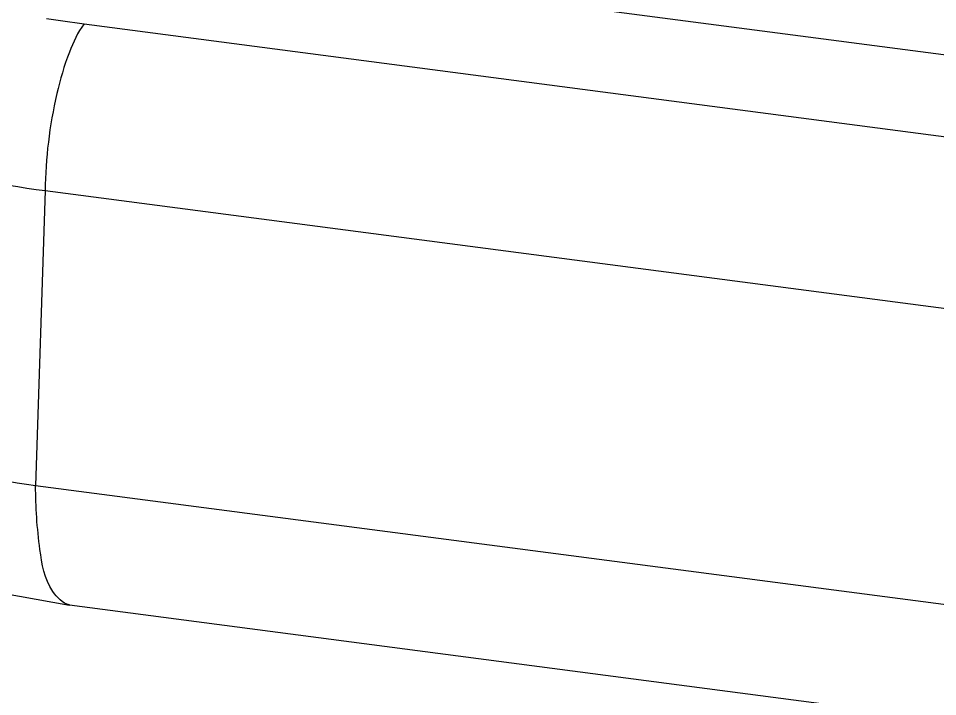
# Model space of a CAD drawing. Header units: millimetres. Extents: x 1893 to 2294, y -410 to -132.
# Drawn here: x 1973.65 to 1979.32, y -374.32 to -370.14 of the extents above; entities that cross this region are included whole.
import ezdxf

# ---------------------------------------------------------------- set-up
doc = ezdxf.new("R2010")
doc.units = ezdxf.units.MM
doc.layers.add('from', color=7, linetype='Continuous', lineweight=13)
doc.styles.get("Standard").update_dxf_attribs({"font": 'txt', "bigfont": 'gbcbig.shx'})
doc.dimstyles.new('ISO', dxfattribs={"dimscale": 0.6, "dimtxt": 2.5, "dimasz": 2.5, "dimexe": 1.25, "dimexo": 0.625, "dimtad": 0, "dimdsep": 46, "dimtxsty": 'Standard', "dimblk": 'OPEN', "dimcen": 0, "dimclrd": 4, "dimclre": 4, "dimadec": 0, "dimazin": 0, "dimtfac": 1, "dimtofl": 0, "dimtmove": 0, "dimatfit": 3, "dimfxl": 1, "dimarcsym": 0})

# ---------------------------------------------------------------- blocks, each defined once
blk = doc.blocks.new('_Open')
at = {"color": 0, "linetype": 'ByBlock', "lineweight": -2}
for p, q in [((-1, 0.1667), (0, 0)), ((-1, -0.1667), (0, 0)), ((0, 0), (-1, 0))]:
    blk.add_line(p, q, dxfattribs=at)

msp = doc.modelspace()

# ---------------------------------------------------------------- linework, layer by layer
at = {"color": 7, "linetype": 'Continuous'}
for p, q in [((2076.5698, -383.0868), (1974.4244, -369.7148)), ((1974.0571, -370.17), (2076.2446, -383.5474)), ((1973.817, -371.1978), (1973.7579, -373.0176)), ((1973.817, -371.1978), (2076.0044, -384.5753)), ((2076.0446, -386.408), (1973.7579, -373.0176)), ((2076.2529, -387.145), (1973.9662, -373.7546))]:
    msp.add_line(p, q, dxfattribs=at)
msp.add_lwpolyline([(1970.6946, -371.2305), (1970.7003, -371.4441), (1970.8471, -372.0147), (1971.1856, -372.5423), (1971.7038, -372.9929), (1972.3925, -373.3556), (1973.2442, -373.6241), (1973.9665, -373.7546)], dxfattribs=at)
msp.add_arc((1975.0215, -362.7976), 7.4351, 260.73492, 262.54731, dxfattribs=at)
for points, start_tangent, end_tangent in [([(1970.7546, -369.4165), (1970.7965, -369.698), (1971.0428, -370.0966), (1971.495, -370.4629), (1972.1306, -370.7785), (1972.9177, -371.0277), (1973.817, -371.1978)], (-0.0248, -0.999692), (0.990937, -0.134324)), ([(1974.0571, -370.17), (1973.9659, -370.3443), (1973.8885, -370.5999), (1973.8363, -370.8991), (1973.817, -371.1978)], (-0.603133, -0.797641), (-0.005178, -0.999987)), ([(1973.7579, -373.0176), (1972.8587, -372.8455), (1972.0716, -372.5951), (1971.436, -372.2788), (1970.9838, -371.9125), (1970.7375, -371.5146), (1970.6956, -371.2332)], (-0.990633, 0.136553), (0.025487, 0.999675)), ([(1973.9666, -373.7529), (1973.8638, -373.6695), (1973.7843, -373.41), (1973.7579, -373.0176)], (-0.973064, 0.230536), (0.005178, 0.999987))]:
    msp.add_spline(points, degree=3, dxfattribs=dict(at, start_tangent=start_tangent, end_tangent=end_tangent))

# ---------------------------------------------------------------- leaders
at = {"layer": 'from'}
msp.add_leader([(1977.4802, -376.8206), (1951.8412, -370.4996)], dimstyle='ISO', override={"dimscale": 1, "dimasz": 1.95, "dimexo": 0.125, "dimadec": 2, "dimazin": 2, "dimldrblk": 'Dot'}, dxfattribs=at)

doc.saveas('drawing.dxf')
